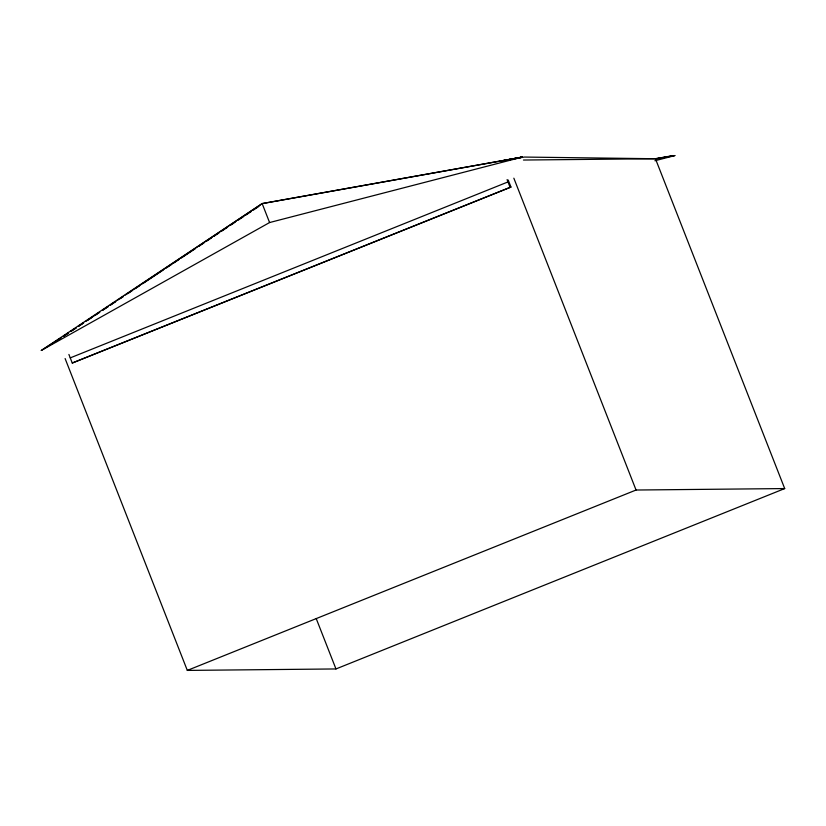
<?xml version="1.0" encoding="UTF-8"?>
<svg xmlns="http://www.w3.org/2000/svg" width="826" height="826" viewBox="0 0 826 826"><rect width="100%" height="100%" fill="white"/><g stroke="black" fill="none" stroke-linecap="round" stroke-linejoin="round"><path stroke-width="1.24" d="M55.838 341.623L60.05 338.691M68.568 332.93L63.22 336.502L68.599 332.93M76.054 327.932L70.706 331.505L76.126 327.932M83.54 322.925L78.202 326.497L83.643 322.925M85.687 321.5L99.585 312.207M102.796 310.07L108.144 306.498M110.281 305.062L115.63 301.49M117.767 300.065L123.115 296.493M125.263 295.058L262.162 203.599L522.352 157.085L269.586 222.545L41.3 350.461L262.162 203.599L522.352 157.085L504.407 160.616M87.948 320.065L92.244 317.215M95.465 315.067L99.77 312.207M102.992 310.06L108.361 306.487M110.519 305.062L115.888 301.49M120.183 298.63L123.415 296.482M127.71 293.633L132.005 290.773M135.237 288.625L139.532 285.765M142.753 283.628L163.176 270.05M166.398 267.903L171.777 264.33M173.925 262.905L179.294 259.333M181.452 257.898L195.421 248.605M198.643 246.468L204.012 242.896M206.17 241.46L211.539 237.888M213.686 236.463L219.066 232.891M221.213 231.456L227.656 227.171M230.888 225.033L235.183 222.173M238.404 220.026L243.784 216.453M245.931 215.028L251.3 211.456M253.458 210.021L258.827 206.448M41.3 350.461L61.114 337.875M70.251 357.885L507.98 181.926M68.899 354.437L72.265 363.027L510.953 187.058L508.196 180.027M510.953 187.058L72.265 363.027M65.109 358.567L187.316 670.413L636.051 490.024L784.7 488.569L655.441 158.737L524.273 157.064L506.792 160.192M187.316 670.413L335.965 668.946L784.7 488.569M654.915 160.75L674.842 155.587L655.441 158.737L523.457 160.037M655.441 158.737L672.922 155.608M655.803 158.995L674.842 155.587M513.844 178.189L636.051 490.024M507.081 179.634L509.993 187.068M262.162 203.599L269.586 222.545M316.224 618.581L335.965 668.946M522.352 157.085L499.875 161.266L522.352 157.085"/></g></svg>
